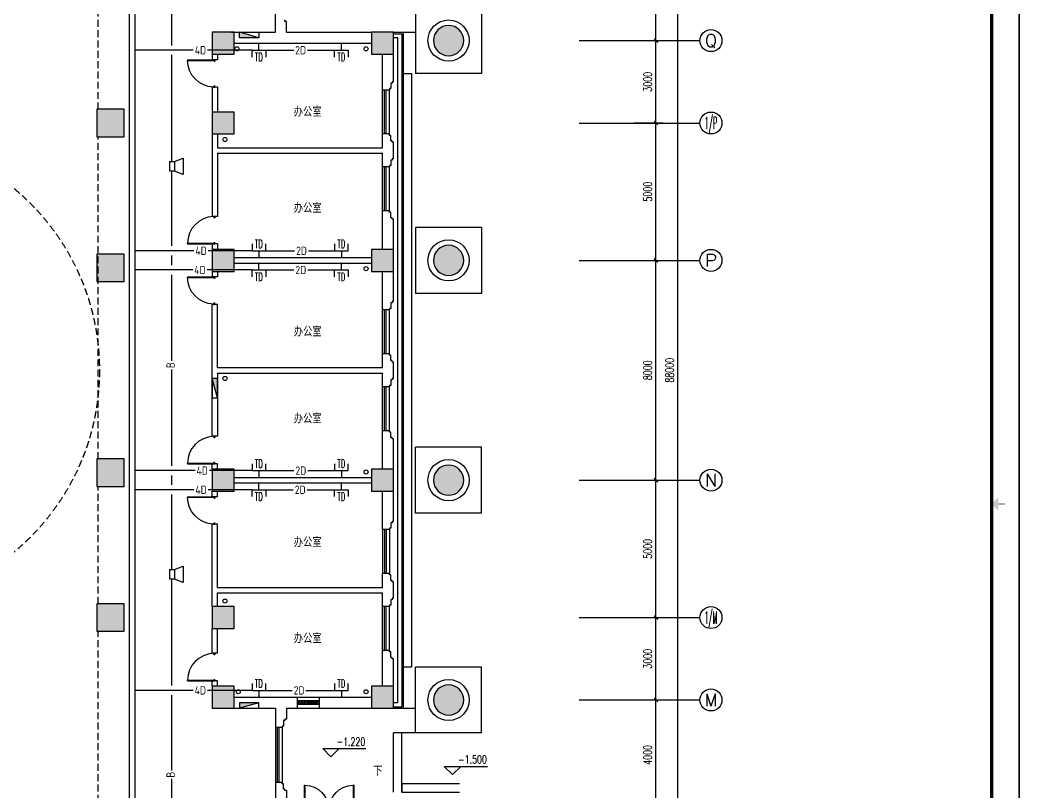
# Model space of a CAD drawing. Extents: x 190999 to 834799, y -200814 to 215286.
# Drawn here: x 714359 to 750699, y 85954 to 114054 of the extents above; entities that cross this region are included whole.
import ezdxf
from ezdxf.enums import TextEntityAlignment as Align

# ---------------------------------------------------------------- set-up
doc = ezdxf.new("R2010")
doc.units = 0
doc.header["$LTSCALE"] = 1000
doc.header["$MEASUREMENT"] = 0
doc.linetypes.add('HIDDEN', pattern=[0.375, 0.25, -0.125])
for name, color, linetype in [('00-EQUIP', 3, 'Continuous'), ('00-SIG_TEXT', 7, 'Continuous'), ('00-WIRE-4', 6, 'Continuous'), ('A-卫生间', 250, 'Continuous'), ('A-墙线', 2, 'Continuous'), ('A-外包装修', 250, 'Continuous'), ('A-外窗', 145, 'Continuous'), ('A-门', 167, 'Continuous'), ('AXIS', 3, 'Continuous'), ('AXIS_TEXT', 7, 'Continuous'), ('COLUMN', 2, 'Continuous'), ('DIM_ELEV', 3, 'Continuous'), ('DIM_SYMB', 3, 'Continuous'), ('EQUIP_消火栓', 6, 'Continuous'), ('PUB_HATCH', 250, 'Continuous'), ('PUB_TEXT', 7, 'Continuous'), ('STAIR', 5, 'Continuous'), ('WALL', 4, 'Continuous'), ('WINDOW', 7, 'Continuous'), ('图框', 189, 'Continuous'), ('屋面排水', 7, 'Continuous'), ('房间名称', 7, 'Continuous'), ('桥架', 1, 'Continuous'), ('雨水管', 3, 'Continuous')]:
    doc.layers.add(name, color=color, linetype=linetype)
doc.styles.add('-GBCBIGGBENOR', font='GBENOR.shx', dxfattribs={"bigfont": 'GBCBIG.shx'})
doc.styles.add('_COMPLEX', font='COMPLEX.shx', dxfattribs={"width": 0.5})
doc.styles.add('_TCH_AXIS', font='COMPLEX', dxfattribs={"bigfont": 'GBCBIG'})
doc.styles.add('_TCH_DIM', font='SIMPLEX', dxfattribs={"bigfont": 'GBCBIG'})
doc.styles.add('COMPLEX', font='COMPLEX')
doc.styles.add('DIM_FONT', font='SIMPLEX', dxfattribs={"width": 0.7, "bigfont": 'GBCBIG'})
doc.styles.get("Standard").update_dxf_attribs({"font": 'simhei.ttf'})
doc.dimstyles.new('DIMN', dxfattribs={"dimtxt": 300, "dimasz": 100, "dimexe": 250, "dimexo": 300, "dimgap": 150, "dimtad": 1, "dimdec": 0, "dimzin": 0, "dimdsep": 46, "dimtxsty": 'DIM_FONT', "dimblk": 'ARCHTICK', "dimcen": 0.09, "dimclrt": 7, "dimazin": 2, "dimtfac": 1, "dimtdec": 0, "dimtix": 1, "dimtmove": 2, "dimatfit": 3, "dimfxl": 0, "dimtolj": 1, "dimtzin": 0, "dimarcsym": 0})

# ---------------------------------------------------------------- blocks, each defined once
blk = doc.blocks.new('TJAD_TK_A0')
at = {"layer": '图框'}
for p, q in [((2162, 399.3), (973, 399.3)), ((973, -441.7), (2162, -441.7))]:
    blk.add_line(p, q, dxfattribs=at)
at = {"layer": '图框', "const_width": 0.3}
blk.add_lwpolyline([(1567.5, 391.74), (1567.5, 394.24)], dxfattribs=at)
at = {"layer": '图框', "const_width": 1.2}
blk.add_lwpolyline([(2152, -431.7), (2152, 389.3), (998, 389.3), (998, -431.7)], close=True, dxfattribs=at)
at = {"layer": '图框'}
blk.add_solid([(1565, 391.74), (1570, 391.74), (1567.5, 389.24)], dxfattribs=at)
blk = doc.blocks.new('m1000')
at = {"layer": 'A-墙线'}
for p, q in [((0, 0), (0, 200)), ((1000, 0), (1000, 200))]:
    blk.add_line(p, q, dxfattribs=at)
at = {"layer": 'A-门'}
for p, q in [((0, 1100), (0, 100)), ((0, 1100), (20, 1100)), ((20, 1100), (20, 150)), ((0, 150), (30, 150)), ((0, 100), (50, 100)), ((30, 150), (30, 130)), ((30, 130), (50, 130)), ((50, 130), (50, 100)), ((950, 130), (950, 100)), ((970, 130), (950, 130)), ((1000, 100), (950, 100)), ((970, 150), (970, 130)), ((1000, 150), (970, 150)), ((1000, 150), (1000, 100))]:
    blk.add_line(p, q, dxfattribs=at)
blk.add_arc((0, 100), 1000, 2.866, 88.854, dxfattribs=at)
blk = doc.blocks.new('m1800')
at = {"layer": 'A-墙线'}
for p, q in [((-900, -100), (-900, 100)), ((900, -100), (900, 100))]:
    blk.add_line(p, q, dxfattribs=at)
at = {"layer": 'A-门'}
for p, q in [((-900, 900), (-900, 0)), ((-900, 900), (-880, 900)), ((-880, 900), (-880, 50)), ((880, 900), (880, 50)), ((900, 900), (880, 900)), ((900, 900), (900, 0)), ((-900, 50), (-870, 50)), ((-900, 0), (-850, 0)), ((-870, 50), (-870, 30)), ((-870, 30), (-850, 30)), ((-850, 30), (-850, 0)), ((850, 30), (850, 0)), ((870, 30), (850, 30)), ((900, 0), (850, 0)), ((870, 50), (870, 30)), ((900, 50), (870, 50))]:
    blk.add_line(p, q, dxfattribs=at)
for centre, start, end in [((-900, 0), 0, 88.7267), ((900, 0), 91.2733, 180)]:
    blk.add_arc(centre, 900, start, end, dxfattribs=at)
blk = doc.blocks.new('$TwtSys$00000434')
for p, q in [((-0.5, 0.5), (-0.5, -0.5)), ((-0.5, -0.5), (0.5, 0.5)), ((0.5, 0.5), (-0.5, 0.5)), ((0.5, -0.5), (0.5, 0.5)), ((-0.5, -0.5), (0.5, -0.5))]:
    blk.add_line(p, q)
blk.add_solid([(0.5, -0.5), (0.5, 0.5), (-0.5, -0.5)])
blk = doc.blocks.new('$WINLIB2D$00000039')
at = {"color": 0}
for p, q in [((0.5, 0.5), (-0.5, 0.5)), ((-0.5, 0.167), (0.5, 0.167)), ((-0.452, -0.167), (-0.5, 0.084)), ((-0.384, -0.167), (-0.448, 0.167)), ((-0.316, -0.167), (-0.38, 0.167)), ((-0.248, -0.167), (-0.312, 0.167)), ((-0.18, -0.167), (-0.244, 0.167)), ((-0.112, -0.167), (-0.176, 0.167)), ((-0.044, -0.167), (-0.108, 0.167)), ((0.024, -0.167), (-0.04, 0.167)), ((0.092, -0.167), (0.028, 0.167)), ((0.16, -0.167), (0.096, 0.167)), ((0.228, -0.167), (0.164, 0.167)), ((0.296, -0.167), (0.232, 0.167)), ((0.364, -0.167), (0.3, 0.167)), ((0.432, -0.167), (0.368, 0.167)), ((0.5, -0.167), (0.436, 0.167)), ((-0.5, -0.167), (0.5, -0.167)), ((0.5, -0.5), (-0.5, -0.5))]:
    blk.add_line(p, q, dxfattribs=at)
blk = doc.blocks.new('_ArchTick')
at = {"const_width": 0.5}
blk.add_lwpolyline([(-0.7, -0.7), (0.7, 0.7)], dxfattribs=at)
blk = doc.blocks.new('*D360')
at = {"layer": 'AXIS', "color": 0, "lineweight": -2}
for p, q in [((736699, 89304), (737743, 89304)), ((737493, 85304), (737493, 89304)), ((736699, 85304), (737743, 85304))]:
    blk.add_line(p, q, dxfattribs=at)
at = {"layer": 'Defpoints', "color": 0}
for p in [(736399, 89304), (737493, 89304), (736399, 85304)]:
    blk.add_point(p, dxfattribs=at)
at = {"layer": 'AXIS', "color": 0, "lineweight": -2, "xscale": 100, "yscale": 100, "zscale": 100}
for p, rotation in [((737493, 89304), 90), ((737493, 85304), 270)]:
    blk.add_blockref('_ArchTick', p, dxfattribs=dict(at, rotation=rotation))
at = {"layer": 'AXIS', "color": 7, "insert": (737193, 87304), "char_height": 300, "attachment_point": 5, "rotation": 90, "style": 'DIM_FONT'}
blk.add_mtext('\\A1;4000', dxfattribs=at)
blk = doc.blocks.new('*D361')
at = {"layer": 'AXIS', "color": 0, "lineweight": -2}
for p, q in [((736699, 92304), (737743, 92304)), ((737493, 89304), (737493, 92304)), ((736699, 89304), (737743, 89304))]:
    blk.add_line(p, q, dxfattribs=at)
at = {"layer": 'Defpoints', "color": 0}
for p in [(736399, 92304), (737493, 92304), (736399, 89304)]:
    blk.add_point(p, dxfattribs=at)
at = {"layer": 'AXIS', "color": 0, "lineweight": -2, "xscale": 100, "yscale": 100, "zscale": 100}
for p, rotation in [((737493, 92304), 90), ((737493, 89304), 270)]:
    blk.add_blockref('_ArchTick', p, dxfattribs=dict(at, rotation=rotation))
at = {"layer": 'AXIS', "color": 7, "insert": (737193, 90804), "char_height": 300, "attachment_point": 5, "rotation": 90, "style": 'DIM_FONT'}
blk.add_mtext('\\A1;3000', dxfattribs=at)
blk = doc.blocks.new('*D362')
at = {"layer": 'AXIS', "color": 0, "lineweight": -2}
for p, q in [((736699, 97304), (737743, 97304)), ((737493, 92304), (737493, 97304)), ((736699, 92304), (737743, 92304))]:
    blk.add_line(p, q, dxfattribs=at)
at = {"layer": 'Defpoints', "color": 0}
for p in [(736399, 97304), (737493, 97304), (736399, 92304)]:
    blk.add_point(p, dxfattribs=at)
at = {"layer": 'AXIS', "color": 0, "lineweight": -2, "xscale": 100, "yscale": 100, "zscale": 100}
for p, rotation in [((737493, 97304), 90), ((737493, 92304), 270)]:
    blk.add_blockref('_ArchTick', p, dxfattribs=dict(at, rotation=rotation))
at = {"layer": 'AXIS', "color": 7, "insert": (737193, 94804), "char_height": 300, "attachment_point": 5, "rotation": 90, "style": 'DIM_FONT'}
blk.add_mtext('\\A1;5000', dxfattribs=at)
blk = doc.blocks.new('*D363')
at = {"layer": 'AXIS', "color": 0, "lineweight": -2}
for p, q in [((736699, 105304), (737743, 105304)), ((737493, 97304), (737493, 105304)), ((736699, 97304), (737743, 97304))]:
    blk.add_line(p, q, dxfattribs=at)
at = {"layer": 'Defpoints', "color": 0}
for p in [(736399, 105304), (737493, 105304), (736399, 97304)]:
    blk.add_point(p, dxfattribs=at)
at = {"layer": 'AXIS', "color": 0, "lineweight": -2, "xscale": 100, "yscale": 100, "zscale": 100}
for p, rotation in [((737493, 105304), 90), ((737493, 97304), 270)]:
    blk.add_blockref('_ArchTick', p, dxfattribs=dict(at, rotation=rotation))
at = {"layer": 'AXIS', "color": 7, "insert": (737193, 101304), "char_height": 300, "attachment_point": 5, "rotation": 90, "style": 'DIM_FONT'}
blk.add_mtext('\\A1;8000', dxfattribs=at)
blk = doc.blocks.new('*D364')
at = {"layer": 'AXIS', "color": 0, "lineweight": -2}
for p, q in [((736699, 110304), (737743, 110304)), ((737493, 105304), (737493, 110304)), ((736699, 105304), (737743, 105304))]:
    blk.add_line(p, q, dxfattribs=at)
at = {"layer": 'Defpoints', "color": 0}
for p in [(736399, 110304), (737493, 110304), (736399, 105304)]:
    blk.add_point(p, dxfattribs=at)
at = {"layer": 'AXIS', "color": 0, "lineweight": -2, "xscale": 100, "yscale": 100, "zscale": 100}
for p, rotation in [((737493, 110304), 90), ((737493, 105304), 270)]:
    blk.add_blockref('_ArchTick', p, dxfattribs=dict(at, rotation=rotation))
at = {"layer": 'AXIS', "color": 7, "insert": (737193, 107804), "char_height": 300, "attachment_point": 5, "rotation": 90, "style": 'DIM_FONT'}
blk.add_mtext('\\A1;5000', dxfattribs=at)
blk = doc.blocks.new('*D365')
at = {"layer": 'AXIS', "color": 0, "lineweight": -2}
for p, q in [((736699, 113304), (737743, 113304)), ((737493, 110304), (737493, 113304)), ((736699, 110304), (737743, 110304))]:
    blk.add_line(p, q, dxfattribs=at)
at = {"layer": 'Defpoints', "color": 0}
for p in [(736399, 113304), (737493, 113304), (736399, 110304)]:
    blk.add_point(p, dxfattribs=at)
at = {"layer": 'AXIS', "color": 0, "lineweight": -2, "xscale": 100, "yscale": 100, "zscale": 100}
for p, rotation in [((737493, 113304), 90), ((737493, 110304), 270)]:
    blk.add_blockref('_ArchTick', p, dxfattribs=dict(at, rotation=rotation))
at = {"layer": 'AXIS', "color": 7, "insert": (737193, 111804), "char_height": 300, "attachment_point": 5, "rotation": 90, "style": 'DIM_FONT'}
blk.add_mtext('\\A1;3000', dxfattribs=at)
blk = doc.blocks.new('*D366')
at = {"layer": 'AXIS', "color": 0, "lineweight": -2}
for p, q in [((736699, 117304), (737743, 117304)), ((737493, 113304), (737493, 117304)), ((736699, 113304), (737743, 113304))]:
    blk.add_line(p, q, dxfattribs=at)
at = {"layer": 'Defpoints', "color": 0}
for p in [(736399, 117304), (737493, 117304), (736399, 113304)]:
    blk.add_point(p, dxfattribs=at)
at = {"layer": 'AXIS', "color": 0, "lineweight": -2, "xscale": 100, "yscale": 100, "zscale": 100}
for p, rotation in [((737493, 117304), 90), ((737493, 113304), 270)]:
    blk.add_blockref('_ArchTick', p, dxfattribs=dict(at, rotation=rotation))
at = {"layer": 'AXIS', "color": 7, "insert": (737193, 115304), "char_height": 300, "attachment_point": 5, "rotation": 90, "style": 'DIM_FONT'}
blk.add_mtext('\\A1;4000', dxfattribs=at)
blk = doc.blocks.new('*D377')
at = {"layer": 'AXIS', "color": 0, "lineweight": -2}
for p, q in [((736699, 145304), (738543, 145304)), ((738293, 57304), (738293, 145304)), ((736699, 57304), (738543, 57304))]:
    blk.add_line(p, q, dxfattribs=at)
at = {"layer": 'Defpoints', "color": 0}
for p in [(736399, 145304), (738293, 145304), (736399, 57304)]:
    blk.add_point(p, dxfattribs=at)
at = {"layer": 'AXIS', "color": 0, "lineweight": -2, "xscale": 100, "yscale": 100, "zscale": 100}
for p, rotation in [((738293, 145304), 90), ((738293, 57304), 270)]:
    blk.add_blockref('_ArchTick', p, dxfattribs=dict(at, rotation=rotation))
at = {"layer": 'AXIS', "color": 7, "insert": (737993, 101304), "char_height": 300, "attachment_point": 5, "rotation": 90, "style": 'DIM_FONT'}
blk.add_mtext('\\A1;88000', dxfattribs=at)
blk = doc.blocks.new('_AXISO')
blk.add_circle((0, 0), 0.5)
at = {"layer": 'AXIS_TEXT', "style": 'COMPLEX', "width": 1.041667}
blk.add_attdef('A', text='', height=0.56, dxfattribs=at).set_placement((-0.25, -0.28), (0.25, -0.28), align=Align.FIT)
blk = doc.blocks.new('_FZH')
blk.add_lwpolyline([(-0.5, -0.5), (0.5, -0.5), (0.5, 0.5), (-0.5, 0.5)], close=True)
at = {"layer": 'PUB_HATCH'}
blk.add_solid([(-0.5, -0.5), (0.5, -0.5), (-0.5, 0.5), (0.5, 0.5)], dxfattribs=at)
blk = doc.blocks.new('_LINKPT1')
at = {"color": 0}
blk.add_line((0, 0), (0, 0), dxfattribs=at)
blk = doc.blocks.new('IO37IMB6')
for p, q in [((-0.5, 0.499), (-0.5, 0.999)), ((0.5, 0.999), (0.5, 0.499)), ((0.5, 0.499), (-0.5, 0.499)), ((0, 0.5), (0, 0))]:
    blk.add_line(p, q)
at = {"xscale": 0.002, "yscale": 0.002, "zscale": 0.002}
for p in [(0, 1.384), (-0.5, 0.499), (0, 0), (0.5, 0.499)]:
    blk.add_blockref('_LINKPT1', p, dxfattribs=at)
at = {"style": '_COMPLEX', "width": 0.6, "flags": 8}
blk.add_attdef('$TEXT$', text='', height=0.6, dxfattribs=at).set_placement((0, 1), align=Align.MIDDLE_CENTER)
at = {"flags": 9}
blk.add_attdef('A', (0, 0), '', height=0.00002, dxfattribs=at)
blk = doc.blocks.new('OS28WV87')
for p, q in [((0, 0.35), (0, -0.35)), ((0, 0.35), (0.35, 0.35)), ((0.35, 0.35), (1, 0.6)), ((0.35, 0.35), (0.35, -0.35)), ((1, 0.6), (1, -0.6)), ((0.35, -0.35), (0, -0.35)), ((1, -0.6), (0.35, -0.35))]:
    blk.add_line(p, q)
at = {"xscale": 0.002, "yscale": 0.002, "zscale": 0.002}
for p in [(0, 0), (0.175, 0.35), (1, 0), (0.175, -0.35)]:
    blk.add_blockref('_LINKPT1', p, dxfattribs=at)
at = {"flags": 9}
blk.add_attdef('A', (0, 0), '', height=0.00002, dxfattribs=at)

msp = doc.modelspace()

# ---------------------------------------------------------------- hatches: boundary and pattern name
at = {"layer": 'PUB_HATCH'}
for points in [[(730498.5, 113303.7, 1), (729398.5, 113303.7, 1)], [(721348.5, 112803.7), (722148.5, 112803.7), (722148.5, 113603.7), (721348.5, 113603.7)], [(727148.5, 112803.7), (727948.5, 112803.7), (727948.5, 113603.7), (727148.5, 113603.7)], [(721348.5, 109903.7), (722148.5, 109903.7), (722148.5, 110703.7), (721348.5, 110703.7)], [(730498.5, 105303.7, 1), (729398.5, 105303.7, 1)], [(721348.5, 104903.7), (722148.5, 104903.7), (722148.5, 105703.7), (721348.5, 105703.7)], [(727148.5, 104903.7), (727948.5, 104903.7), (727948.5, 105703.7), (727148.5, 105703.7)], [(730498.5, 97303.7, 1), (729398.5, 97303.7, 1)], [(721348.5, 97703.7), (721348.5, 96903.7), (722148.5, 96903.7), (722148.5, 97703.7)], [(727148.5, 97703.7), (727148.5, 96903.7), (727948.5, 96903.7), (727948.5, 97703.7)], [(721348.5, 91903.7), (722148.5, 91903.7), (722148.5, 92703.7), (721348.5, 92703.7)], [(721348.5, 89803.7), (721348.5, 89003.7), (722148.5, 89003.7), (722148.5, 89803.7)], [(727148.5, 89803.7), (727148.5, 89003.7), (727948.5, 89003.7), (727948.5, 89803.7)], [(730498.5, 89303.7, 1), (729398.5, 89303.7, 1)]]:
    msp.add_hatch(color=256, dxfattribs=at).paths.add_polyline_path(points)

# ---------------------------------------------------------------- linework, layer by layer
at = {"layer": '00-WIRE-4'}
for p, q in [((719886, 113129.2), (719886, 116397.3)), ((720662.6, 112954.2), (718548.5, 112954.2)), ((719886, 108903.7), (719886, 112779.2)), ((722798.5, 112954.2), (721181.9, 112954.2)), ((723298.5, 112954.2), (724316, 112954.2)), ((724816.6, 112954.2), (725798.5, 112954.2)), ((719886, 105828.2), (719886, 108553.7)), ((720686, 105653.2), (718548.5, 105653.2)), ((719886, 105129.2), (719886, 105478.2)), ((722798.5, 105653.2), (721205.2, 105653.2)), ((723298.5, 105653.2), (724349.3, 105653.2)), ((724849.9, 105653.2), (725798.5, 105653.2)), ((720644.1, 104954.2), (718548.5, 104954.2)), ((719886, 101642.5), (719886, 104779.2)), ((722798.5, 104954.2), (721163.3, 104954.2)), ((723298.5, 104954.2), (724325.4, 104954.2)), ((724826, 104954.2), (725798.5, 104954.2)), ((719886, 97828.2), (719886, 101337.5)), ((720727.9, 97653.2), (718548.5, 97653.2)), ((719886, 97129.2), (719886, 97478.2)), ((722798.5, 97653.2), (721247.2, 97653.2)), ((723298.5, 97653.2), (724325.6, 97653.2)), ((724826.2, 97653.2), (725798.5, 97653.2)), ((720686, 96954.2), (718548.5, 96954.2)), ((719886, 94053.7), (719886, 96779.2)), ((722798.5, 96954.2), (721205.2, 96954.2)), ((723298.5, 96954.2), (724301.7, 96954.2)), ((724802.3, 96954.2), (725798.5, 96954.2)), ((719886, 89828.2), (719886, 93703.7)), ((720658.7, 89653.2), (718548.5, 89653.2)), ((719886, 86738.8), (719886, 89478.2)), ((722798.5, 89653.2), (721177.9, 89653.2)), ((723298.5, 89653.2), (724259.3, 89653.2)), ((724759.9, 89653.2), (725798.5, 89653.2)), ((719886, 79203.7), (719886, 86433.8))]:
    msp.add_line(p, q, dxfattribs=at)
at = {"layer": 'A-卫生间', "linetype": 'HIDDEN'}
for p, q in [((717198.5, 110803.7), (717198.5, 117003.7)), ((717198.5, 98075.8), (717198.5, 109803.7)), ((717198.5, 92803.7), (717198.5, 97075.8)), ((717198.5, 85603.7), (717198.5, 91803.7))]:
    msp.add_line(p, q, dxfattribs=at)
msp.add_circle((708648.5, 101303.7), 8600, dxfattribs=at)
at = {"layer": 'A-墙线'}
for p, q in [((723648.5, 113603.7), (723648.5, 114303.7)), ((723998.5, 114003.7), (723998.5, 114053.7)), ((724048.5, 114003.7), (723998.5, 114003.7)), ((724048.5, 113603.7), (724048.5, 114003.7)), ((722048.5, 113603.7), (723648.5, 113603.7)), ((724048.5, 113603.7), (727148.5, 113603.7)), ((722148.5, 113203.7), (727148.5, 113203.7)), ((721348.5, 112803.7), (721348.5, 112603.7)), ((721548.5, 112803.7), (721548.5, 112603.7)), ((727548.5, 111503.7), (727548.5, 112803.7)), ((727948.5, 111803.7), (727948.5, 112903.7)), ((721348.5, 111603.7), (721348.5, 110703.7)), ((721548.5, 111603.7), (721548.5, 110703.7)), ((727898.5, 111753.7), (727848.5, 111753.7)), ((727848.5, 111753.7), (727848.5, 111553.7)), ((727948.5, 111803.7), (727898.5, 111803.7)), ((727898.5, 111803.7), (727898.5, 111753.7)), ((727798.5, 111503.7), (727548.5, 111503.7)), ((727798.5, 111553.7), (727798.5, 111503.7)), ((727848.5, 111553.7), (727798.5, 111553.7)), ((721348.5, 109903.7), (721348.5, 106903.7)), ((721548.5, 109903.7), (721548.5, 109403.7)), ((727548.5, 109403.7), (727548.5, 109903.7)), ((727798.5, 109903.7), (727548.5, 109903.7)), ((727798.5, 109853.7), (727798.5, 109903.7)), ((727848.5, 109853.7), (727798.5, 109853.7)), ((727848.5, 109653.7), (727848.5, 109853.7)), ((721548.5, 109403.7), (727548.5, 109403.7)), ((727898.5, 109653.7), (727848.5, 109653.7)), ((727898.5, 109603.7), (727898.5, 109653.7)), ((727948.5, 109603.7), (727898.5, 109603.7)), ((727948.5, 109003.7), (727948.5, 109603.7)), ((721548.5, 109203.7), (727548.5, 109203.7)), ((721548.5, 109203.7), (721548.5, 106903.7)), ((727548.5, 108703.7), (727548.5, 109203.7)), ((727798.5, 108703.7), (727548.5, 108703.7)), ((727798.5, 108753.7), (727798.5, 108703.7)), ((727848.5, 108753.7), (727798.5, 108753.7)), ((727898.5, 108953.7), (727848.5, 108953.7)), ((727848.5, 108953.7), (727848.5, 108753.7)), ((727948.5, 109003.7), (727898.5, 109003.7)), ((727898.5, 109003.7), (727898.5, 108953.7)), ((727548.5, 105703.7), (727548.5, 107103.7)), ((727798.5, 107103.7), (727548.5, 107103.7)), ((727798.5, 107053.7), (727798.5, 107103.7)), ((727848.5, 107053.7), (727798.5, 107053.7)), ((727848.5, 106853.7), (727848.5, 107053.7)), ((727898.5, 106853.7), (727848.5, 106853.7)), ((727898.5, 106803.7), (727898.5, 106853.7)), ((727948.5, 106803.7), (727898.5, 106803.7)), ((727948.5, 105653.7), (727948.5, 106803.7)), ((721348.5, 105903.7), (721348.5, 105703.7)), ((721548.5, 105903.7), (721548.5, 105703.7)), ((722148.5, 105403.7), (727148.5, 105403.7)), ((722148.5, 105203.7), (727148.5, 105203.7)), ((721348.5, 104903.7), (721348.5, 104703.7)), ((721548.5, 104903.7), (721548.5, 104703.7)), ((727548.5, 103503.7), (727548.5, 104903.7)), ((727948.5, 103803.7), (727948.5, 104953.7)), ((721348.5, 98903.7), (721348.5, 103703.7)), ((721548.5, 101403.7), (721548.5, 103703.7)), ((727898.5, 103753.7), (727848.5, 103753.7)), ((727848.5, 103753.7), (727848.5, 103553.7)), ((727948.5, 103803.7), (727898.5, 103803.7)), ((727898.5, 103803.7), (727898.5, 103753.7)), ((727798.5, 103503.7), (727548.5, 103503.7)), ((727798.5, 103553.7), (727798.5, 103503.7)), ((727848.5, 103553.7), (727798.5, 103553.7)), ((727548.5, 101403.7), (727548.5, 101903.7)), ((727798.5, 101903.7), (727548.5, 101903.7)), ((727798.5, 101853.7), (727798.5, 101903.7)), ((727848.5, 101853.7), (727798.5, 101853.7)), ((727848.5, 101653.7), (727848.5, 101853.7)), ((721548.5, 101403.7), (727548.5, 101403.7)), ((727898.5, 101653.7), (727848.5, 101653.7)), ((727898.5, 101603.7), (727898.5, 101653.7)), ((727948.5, 101603.7), (727898.5, 101603.7)), ((727948.5, 101003.7), (727948.5, 101603.7)), ((721548.5, 101203.7), (727548.5, 101203.7)), ((721548.5, 101203.7), (721548.5, 98903.7)), ((727548.5, 100703.7), (727548.5, 101203.7)), ((727798.5, 100703.7), (727548.5, 100703.7)), ((727798.5, 100753.7), (727798.5, 100703.7)), ((727848.5, 100753.7), (727798.5, 100753.7)), ((727898.5, 100953.7), (727848.5, 100953.7)), ((727848.5, 100953.7), (727848.5, 100753.7)), ((727948.5, 101003.7), (727898.5, 101003.7)), ((727898.5, 101003.7), (727898.5, 100953.7)), ((727548.5, 97703.7), (727548.5, 99103.7)), ((727798.5, 99103.7), (727548.5, 99103.7)), ((727798.5, 99053.7), (727798.5, 99103.7)), ((727848.5, 99053.7), (727798.5, 99053.7)), ((727848.5, 98853.7), (727848.5, 99053.7)), ((727898.5, 98853.7), (727848.5, 98853.7)), ((727898.5, 98803.7), (727898.5, 98853.7)), ((727948.5, 98803.7), (727898.5, 98803.7)), ((727948.5, 97653.7), (727948.5, 98803.7)), ((721348.5, 97703.7), (721348.5, 97903.7)), ((721548.5, 97703.7), (721548.5, 97903.7)), ((722148.5, 97403.7), (727148.5, 97403.7)), ((722148.5, 97203.7), (727148.5, 97203.7)), ((721348.5, 96703.7), (721348.5, 96903.7)), ((721548.5, 96703.7), (721548.5, 96903.7)), ((727548.5, 95503.7), (727548.5, 96903.7)), ((727948.5, 95803.7), (727948.5, 96953.7)), ((721348.5, 92703.7), (721348.5, 95703.7)), ((721548.5, 93403.7), (721548.5, 95703.7)), ((727898.5, 95753.7), (727848.5, 95753.7)), ((727848.5, 95753.7), (727848.5, 95553.7)), ((727948.5, 95803.7), (727898.5, 95803.7)), ((727898.5, 95803.7), (727898.5, 95753.7)), ((727798.5, 95503.7), (727548.5, 95503.7)), ((727798.5, 95553.7), (727798.5, 95503.7)), ((727848.5, 95553.7), (727798.5, 95553.7)), ((727548.5, 93403.7), (727548.5, 93903.7)), ((727798.5, 93903.7), (727548.5, 93903.7)), ((727798.5, 93853.7), (727798.5, 93903.7)), ((727848.5, 93853.7), (727798.5, 93853.7)), ((727848.5, 93653.7), (727848.5, 93853.7)), ((721548.5, 93403.7), (727548.5, 93403.7)), ((727898.5, 93653.7), (727848.5, 93653.7)), ((727898.5, 93603.7), (727898.5, 93653.7)), ((727948.5, 93603.7), (727898.5, 93603.7)), ((727948.5, 93003.7), (727948.5, 93603.7)), ((721548.5, 93203.7), (727548.5, 93203.7)), ((721548.5, 92703.7), (721548.5, 93203.7)), ((727548.5, 92703.7), (727548.5, 93203.7)), ((727798.5, 92703.7), (727548.5, 92703.7)), ((727798.5, 92753.7), (727798.5, 92703.7)), ((727848.5, 92753.7), (727798.5, 92753.7)), ((727898.5, 92953.7), (727848.5, 92953.7)), ((727848.5, 92953.7), (727848.5, 92753.7)), ((727948.5, 93003.7), (727898.5, 93003.7)), ((727898.5, 93003.7), (727898.5, 92953.7)), ((721348.5, 91003.7), (721348.5, 91903.7)), ((721548.5, 91003.7), (721548.5, 91903.7)), ((727548.5, 89803.7), (727548.5, 91103.7)), ((727798.5, 91103.7), (727548.5, 91103.7)), ((727798.5, 91053.7), (727798.5, 91103.7)), ((727848.5, 91053.7), (727798.5, 91053.7)), ((727848.5, 90853.7), (727848.5, 91053.7)), ((727898.5, 90853.7), (727848.5, 90853.7)), ((727898.5, 90803.7), (727898.5, 90853.7)), ((727948.5, 90803.7), (727898.5, 90803.7)), ((727948.5, 89703.7), (727948.5, 90803.7)), ((721348.5, 89803.7), (721348.5, 90003.7)), ((721548.5, 89803.7), (721548.5, 90003.7)), ((722148.5, 89403.7), (724448.5, 89403.7)), ((725248.5, 89403.7), (727148.5, 89403.7)), ((722148.5, 89003.7), (723648.5, 89003.7)), ((723648.5, 89003.7), (723648.5, 88303.7)), ((724048.5, 89003.7), (724048.5, 88603.7)), ((724048.5, 89003.7), (724448.5, 89003.7)), ((725248.5, 89003.7), (727148.5, 89003.7)), ((723898.5, 88353.7), (723898.5, 88303.7)), ((723948.5, 88353.7), (723898.5, 88353.7)), ((723998.5, 88553.7), (723948.5, 88553.7)), ((723948.5, 88553.7), (723948.5, 88353.7)), ((724048.5, 88603.7), (723998.5, 88603.7)), ((723998.5, 88603.7), (723998.5, 88553.7)), ((723898.5, 88303.7), (723648.5, 88303.7)), ((723648.5, 86303.7), (723648.5, 85603.7)), ((723898.5, 86303.7), (723648.5, 86303.7)), ((723898.5, 86253.7), (723898.5, 86303.7)), ((723948.5, 86253.7), (723898.5, 86253.7)), ((723948.5, 86053.7), (723948.5, 86253.7)), ((723998.5, 86053.7), (723948.5, 86053.7)), ((723998.5, 86003.7), (723998.5, 86053.7)), ((724048.5, 86003.7), (723998.5, 86003.7)), ((724048.5, 86003.7), (724048.5, 85603.7))]:
    msp.add_line(p, q, dxfattribs=at)
at = {"layer": 'A-外包装修'}
for p, q in [((728748.5, 114503.7), (728748.5, 112103.7)), ((731148.5, 114503.7), (731148.5, 112103.7)), ((727948.5, 113603.7), (728298.5, 113603.7)), ((727948.5, 113553.7), (728248.5, 113553.7)), ((728098.5, 113403.7), (727948.5, 113403.7)), ((728098.5, 89203.7), (728098.5, 113403.7)), ((728248.5, 113553.7), (728248.5, 89053.7)), ((728298.5, 113603.7), (728298.5, 89003.7)), ((731148.5, 112103.7), (728748.5, 112103.7)), ((728748.5, 106503.7), (728748.5, 104103.7)), ((731148.5, 106503.7), (728748.5, 106503.7)), ((731148.5, 106503.7), (731148.5, 104103.7)), ((731148.5, 104103.7), (728748.5, 104103.7)), ((728748.5, 96103.7), (728748.5, 98503.7)), ((731148.5, 98503.7), (728748.5, 98503.7)), ((731148.5, 96103.7), (731148.5, 98503.7)), ((731148.5, 96103.7), (728748.5, 96103.7)), ((728748.5, 88103.7), (728748.5, 90503.7)), ((731148.5, 90503.7), (728748.5, 90503.7)), ((731148.5, 88103.7), (731148.5, 90503.7)), ((728098.5, 89203.7), (727948.5, 89203.7)), ((727948.5, 89053.7), (728248.5, 89053.7)), ((727948.5, 89003.7), (728298.5, 89003.7)), ((731148.5, 88103.7), (728748.5, 88103.7))]:
    msp.add_line(p, q, dxfattribs=at)
for centre in [(729948.5, 113303.7), (729948.5, 105303.7), (729948.5, 97303.7), (729948.5, 89303.7)]:
    msp.add_circle(centre, 750, dxfattribs=at)
at = {"layer": 'A-外窗'}
for p, q in [((727548.5, 109903.7), (727548.5, 111503.7)), ((727618.5, 109903.7), (727618.5, 111503.7)), ((727678.5, 109903.7), (727678.5, 111503.7)), ((727798.5, 109903.7), (727798.5, 111503.7)), ((727548.5, 107103.7), (727548.5, 108703.7)), ((727618.5, 107103.7), (727618.5, 108703.7)), ((727678.5, 107103.7), (727678.5, 108703.7)), ((727798.5, 107103.7), (727798.5, 108703.7)), ((727548.5, 101903.7), (727548.5, 103503.7)), ((727618.5, 101903.7), (727618.5, 103503.7)), ((727678.5, 101903.7), (727678.5, 103503.7)), ((727798.5, 101903.7), (727798.5, 103503.7)), ((727548.5, 99103.7), (727548.5, 100703.7)), ((727618.5, 99103.7), (727618.5, 100703.7)), ((727678.5, 99103.7), (727678.5, 100703.7)), ((727798.5, 99103.7), (727798.5, 100703.7)), ((727548.5, 95503.7), (727548.5, 93903.7)), ((727618.5, 95503.7), (727618.5, 93903.7)), ((727678.5, 95503.7), (727678.5, 93903.7)), ((727798.5, 95503.7), (727798.5, 93903.7)), ((727548.5, 91103.7), (727548.5, 92703.7)), ((727618.5, 91103.7), (727618.5, 92703.7)), ((727678.5, 91103.7), (727678.5, 92703.7)), ((727798.5, 91103.7), (727798.5, 92703.7)), ((723648.5, 88303.7), (723648.5, 86303.7)), ((723718.5, 88303.7), (723718.5, 86303.7)), ((723778.5, 88303.7), (723778.5, 86303.7)), ((723898.5, 88303.7), (723898.5, 86303.7))]:
    msp.add_line(p, q, dxfattribs=at)
at = {"layer": 'AXIS'}
for p, q in [((734698.5, 113303.7), (739093, 113303.7)), ((734698.5, 110303.7), (739093, 110303.7)), ((734698.5, 105303.7), (739093, 105303.7)), ((734698.5, 97303.7), (739093, 97303.7)), ((734698.5, 92303.7), (739093, 92303.7)), ((734698.5, 89303.7), (739093, 89303.7))]:
    msp.add_line(p, q, dxfattribs=at)
at = {"layer": 'COLUMN'}
for p, q in [((722148.5, 113603.7), (721348.5, 113603.7)), ((721348.5, 113603.7), (721348.5, 112803.7)), ((722148.5, 112803.7), (722148.5, 113603.7)), ((727948.5, 113603.7), (727148.5, 113603.7)), ((727148.5, 113603.7), (727148.5, 112803.7)), ((727948.5, 112803.7), (727948.5, 113603.7)), ((721348.5, 112803.7), (722148.5, 112803.7)), ((727148.5, 112803.7), (727948.5, 112803.7)), ((722148.5, 110703.7), (721348.5, 110703.7)), ((721348.5, 110703.7), (721348.5, 109903.7)), ((722148.5, 109903.7), (722148.5, 110703.7)), ((721348.5, 109903.7), (722148.5, 109903.7)), ((722148.5, 105703.7), (721348.5, 105703.7)), ((721348.5, 105703.7), (721348.5, 104903.7)), ((722148.5, 104903.7), (722148.5, 105703.7)), ((727948.5, 105703.7), (727148.5, 105703.7)), ((727148.5, 105703.7), (727148.5, 104903.7)), ((727948.5, 104903.7), (727948.5, 105703.7)), ((721348.5, 104903.7), (722148.5, 104903.7)), ((727148.5, 104903.7), (727948.5, 104903.7)), ((721348.5, 97703.7), (721348.5, 96903.7)), ((722148.5, 97703.7), (721348.5, 97703.7)), ((722148.5, 96903.7), (722148.5, 97703.7)), ((727148.5, 97703.7), (727148.5, 96903.7)), ((727948.5, 97703.7), (727148.5, 97703.7)), ((727948.5, 96903.7), (727948.5, 97703.7)), ((721348.5, 96903.7), (722148.5, 96903.7)), ((727148.5, 96903.7), (727948.5, 96903.7)), ((722148.5, 92703.7), (721348.5, 92703.7)), ((721348.5, 92703.7), (721348.5, 91903.7)), ((722148.5, 91903.7), (722148.5, 92703.7)), ((721348.5, 91903.7), (722148.5, 91903.7)), ((721348.5, 89803.7), (721348.5, 89003.7)), ((722148.5, 89803.7), (721348.5, 89803.7)), ((722148.5, 89003.7), (722148.5, 89803.7)), ((727148.5, 89803.7), (727148.5, 89003.7)), ((727948.5, 89803.7), (727148.5, 89803.7)), ((727948.5, 89003.7), (727948.5, 89803.7)), ((721348.5, 89003.7), (722148.5, 89003.7)), ((727148.5, 89003.7), (727948.5, 89003.7))]:
    msp.add_line(p, q, dxfattribs=at)
for centre, start, end in [((729948.5, 113303.7), 0, 180), ((729948.5, 113303.7), 180, 0), ((729948.5, 105303.7), 0, 180), ((729948.5, 105303.7), 180, 0), ((729948.5, 97303.7), 0, 180), ((729948.5, 97303.7), 180, 0), ((729948.5, 89303.7), 0, 180), ((729948.5, 89303.7), 180, 0)]:
    msp.add_arc(centre, 550, start, end, dxfattribs=at)
at = {"layer": 'DIM_ELEV'}
for p, q in [((725670.6, 87233.3), (725370.6, 87533.3)), ((725370.6, 87533.3), (726935.6, 87533.3)), ((725670.6, 87233.3), (725970.6, 87533.3)), ((730093.9, 86586.5), (729793.9, 86886.5)), ((729793.9, 86886.5), (731358.9, 86886.5)), ((730093.9, 86586.5), (730393.9, 86886.5))]:
    msp.add_line(p, q, dxfattribs=at)
at = {"layer": 'DIM_SYMB'}
msp.add_lwpolyline([(727648.5, 86928.7, 0, 0, 0), (728248.5, 86928.7, 80, 0, 0), (728548.5, 86928.7, 0, 0, 0)], format="xyseb", dxfattribs=at)
at = {"layer": 'STAIR'}
for p, q in [((728298.5, 113603.7), (728748.5, 113603.7)), ((728298.5, 89003.7), (728748.5, 89003.7)), ((727948.5, 85953.7), (727948.5, 88103.7)), ((728748.5, 88103.7), (727948.5, 88103.7)), ((728248.5, 85953.7), (728248.5, 88103.7))]:
    msp.add_line(p, q, dxfattribs=at)
at = {"layer": 'WALL'}
for p, q in [((724448.5, 89003.7), (724448.5, 89403.7)), ((725248.5, 89003.7), (725248.5, 89403.7))]:
    msp.add_line(p, q, dxfattribs=at)
at = {"layer": '屋面排水'}
for points in [[(728298.5, 101303.7), (728298.5, 112103.7), (728598.5, 112103.7), (728598.5, 90503.7), (728298.5, 90503.7), (728298.5, 101303.7)], [(730348.5, 86253.7), (728248.5, 86253.7), (728248.5, 85953.7), (730348.5, 85953.7)]]:
    msp.add_lwpolyline(points, dxfattribs=at)
at = {"layer": '桥架'}
for p, q in [((718548.5, 72003.7), (718548.5, 123003.7)), ((718348.5, 84603.7), (718348.5, 118003.7))]:
    msp.add_line(p, q, dxfattribs=at)
at = {"layer": '雨水管'}
for centre in [(722249.5, 113003.7), (726948.5, 113003.7), (721812.9, 109703.7), (726948.5, 105003.7), (721812.9, 101006.3), (726948.5, 97603.7), (721812.9, 92903.7), (722298.8, 89603.7), (726948.5, 89603.7)]:
    msp.add_circle(centre, 75, dxfattribs=at)

# ---------------------------------------------------------------- block references
at = {"layer": '00-EQUIP'}
ref = msp.add_blockref('IO37IMB6', (723048.5, 113203.7), dxfattribs=dict(at, xscale=500, yscale=500, zscale=500, rotation=180))
ref.add_attrib('$TEXT$', 'TD', dxfattribs={"layer": '0', "height": 300, "style": '_COMPLEX', "width": 0.6, "flags": 8}).set_placement((723048.5, 112703.7), align=Align.MIDDLE_CENTER)
ref = msp.add_blockref('IO37IMB6', (726048.5, 113203.7), dxfattribs=dict(at, xscale=500, yscale=500, zscale=500, rotation=180))
ref.add_attrib('$TEXT$', 'TD', dxfattribs={"layer": '0', "height": 300, "style": '_COMPLEX', "width": 0.6, "flags": 8}).set_placement((726048.5, 112703.7), align=Align.MIDDLE_CENTER)
at = {"layer": '00-EQUIP', "xscale": 500, "yscale": 500, "zscale": 500}
for p in [(719798.5, 108728.7), (719798.5, 93878.7)]:
    msp.add_blockref('OS28WV87', p, dxfattribs=at)
at = {"layer": '00-EQUIP'}
ref = msp.add_blockref('IO37IMB6', (723048.5, 105403.7), dxfattribs=dict(at, xscale=-500, yscale=500, zscale=500))
ref.add_attrib('$TEXT$', 'TD', dxfattribs={"layer": '0', "height": 300, "style": '_COMPLEX', "width": 0.6, "flags": 8}).set_placement((723048.5, 105903.7), align=Align.MIDDLE_CENTER)
ref = msp.add_blockref('IO37IMB6', (726048.5, 105403.7), dxfattribs=dict(at, xscale=-500, yscale=500, zscale=500))
ref.add_attrib('$TEXT$', 'TD', dxfattribs={"layer": '0', "height": 300, "style": '_COMPLEX', "width": 0.6, "flags": 8}).set_placement((726048.5, 105903.7), align=Align.MIDDLE_CENTER)
ref = msp.add_blockref('IO37IMB6', (723048.5, 105203.7), dxfattribs=dict(at, xscale=500, yscale=500, zscale=500, rotation=180))
ref.add_attrib('$TEXT$', 'TD', dxfattribs={"layer": '0', "height": 300, "style": '_COMPLEX', "width": 0.6, "flags": 8}).set_placement((723048.5, 104703.7), align=Align.MIDDLE_CENTER)
ref = msp.add_blockref('IO37IMB6', (726048.5, 105203.7), dxfattribs=dict(at, xscale=500, yscale=500, zscale=500, rotation=180))
ref.add_attrib('$TEXT$', 'TD', dxfattribs={"layer": '0', "height": 300, "style": '_COMPLEX', "width": 0.6, "flags": 8}).set_placement((726048.5, 104703.7), align=Align.MIDDLE_CENTER)
ref = msp.add_blockref('IO37IMB6', (723048.5, 97403.7), dxfattribs=dict(at, xscale=-500, yscale=500, zscale=500))
ref.add_attrib('$TEXT$', 'TD', dxfattribs={"layer": '0', "height": 300, "style": '_COMPLEX', "width": 0.6, "flags": 8}).set_placement((723048.5, 97903.7), align=Align.MIDDLE_CENTER)
ref = msp.add_blockref('IO37IMB6', (726048.5, 97403.7), dxfattribs=dict(at, xscale=-500, yscale=500, zscale=500))
ref.add_attrib('$TEXT$', 'TD', dxfattribs={"layer": '0', "height": 300, "style": '_COMPLEX', "width": 0.6, "flags": 8}).set_placement((726048.5, 97903.7), align=Align.MIDDLE_CENTER)
ref = msp.add_blockref('IO37IMB6', (723048.5, 97203.7), dxfattribs=dict(at, xscale=500, yscale=500, zscale=500, rotation=180))
ref.add_attrib('$TEXT$', 'TD', dxfattribs={"layer": '0', "height": 300, "style": '_COMPLEX', "width": 0.6, "flags": 8}).set_placement((723048.5, 96703.7), align=Align.MIDDLE_CENTER)
ref = msp.add_blockref('IO37IMB6', (726048.5, 97203.7), dxfattribs=dict(at, xscale=500, yscale=500, zscale=500, rotation=180))
ref.add_attrib('$TEXT$', 'TD', dxfattribs={"layer": '0', "height": 300, "style": '_COMPLEX', "width": 0.6, "flags": 8}).set_placement((726048.5, 96703.7), align=Align.MIDDLE_CENTER)
ref = msp.add_blockref('IO37IMB6', (723048.5, 89403.7), dxfattribs=dict(at, xscale=-500, yscale=500, zscale=500))
ref.add_attrib('$TEXT$', 'TD', dxfattribs={"layer": '0', "height": 300, "style": '_COMPLEX', "width": 0.6, "flags": 8}).set_placement((723048.5, 89903.7), align=Align.MIDDLE_CENTER)
ref = msp.add_blockref('IO37IMB6', (726048.5, 89403.7), dxfattribs=dict(at, xscale=-500, yscale=500, zscale=500))
ref.add_attrib('$TEXT$', 'TD', dxfattribs={"layer": '0', "height": 300, "style": '_COMPLEX', "width": 0.6, "flags": 8}).set_placement((726048.5, 89903.7), align=Align.MIDDLE_CENTER)
at = {"layer": 'A-门', "xscale": -1, "rotation": 90}
for p in [(721548.5, 112603.7), (721548.5, 104703.7), (721548.5, 96701.7)]:
    msp.add_blockref('m1000', p, dxfattribs=at)
at = {"layer": 'A-门', "rotation": 90}
for p in [(721548.5, 105905.7), (721548.5, 97903.7), (721548.5, 90003.7)]:
    msp.add_blockref('m1000', p, dxfattribs=at)
at = {"layer": 'A-门', "xscale": -1}
msp.add_blockref('m1800', (725598.5, 85303.7), dxfattribs=at)
at = {"layer": 'AXIS'}
ref = msp.add_blockref('_AXISO', (739493, 113303.7), dxfattribs=dict(at, xscale=800, yscale=800, zscale=800))
ref.add_attrib('A', 'Q', dxfattribs={"layer": 'AXIS_TEXT', "height": 452.5, "style": '_TCH_AXIS', "width": 1.3125}).set_placement((739266.7, 113077.4), (739719.3, 113077.4), align=Align.FIT)
ref = msp.add_blockref('_AXISO', (739493, 110303.7), dxfattribs=dict(at, xscale=800, yscale=800, zscale=800))
ref.add_attrib('A', '1/P', dxfattribs={"layer": 'AXIS_TEXT', "height": 452.55, "style": '_TCH_AXIS', "width": 0.388889}).set_placement((739266.7, 110077.4), (739719.3, 110077.4), align=Align.FIT)
ref = msp.add_blockref('_AXISO', (739493, 105303.7), dxfattribs=dict(at, xscale=800, yscale=800, zscale=800))
ref.add_attrib('A', 'P', dxfattribs={"layer": 'AXIS_TEXT', "height": 452.5, "style": '_TCH_AXIS', "width": 1.235294}).set_placement((739266.7, 105077.4), (739719.3, 105077.4), align=Align.FIT)
ref = msp.add_blockref('_AXISO', (739493, 97303.7), dxfattribs=dict(at, xscale=800, yscale=800, zscale=800))
ref.add_attrib('A', 'N', dxfattribs={"layer": 'AXIS_TEXT', "height": 452.5, "style": '_TCH_AXIS', "width": 1.105263}).set_placement((739266.7, 97077.4), (739719.3, 97077.4), align=Align.FIT)
ref = msp.add_blockref('_AXISO', (739493, 92303.7), dxfattribs=dict(at, xscale=800, yscale=800, zscale=800))
ref.add_attrib('A', '1/M', dxfattribs={"layer": 'AXIS_TEXT', "height": 452.55, "style": '_TCH_AXIS', "width": 0.362069}).set_placement((739266.7, 92077.4), (739719.3, 92077.4), align=Align.FIT)
ref = msp.add_blockref('_AXISO', (739493, 89303.7), dxfattribs=dict(at, xscale=800, yscale=800, zscale=800))
ref.add_attrib('A', 'M', dxfattribs={"layer": 'AXIS_TEXT', "height": 452.5, "style": '_TCH_AXIS'}).set_placement((739266.7, 89077.4), (739719.3, 89077.4), align=Align.FIT)
at = {"layer": 'COLUMN'}
for p, xscale, yscale, zscale, rotation in [((717648.5, 110303.7), 999.9999999991851, 1000, 1000, 90), ((717648.5, 105031.6), 1000.000000002867, 1000, 1000, 90), ((717648.5, 97575.8), 999.999999998865, 999.999999995227, 999.999999995227, 90.00000000010668), ((717648.5, 92303.7), 999.9999999961728, 1000, 1000, 90)]:
    msp.add_blockref('_FZH', p, dxfattribs=dict(at, xscale=xscale, yscale=yscale, zscale=zscale, rotation=rotation))
at = {"layer": 'EQUIP_消火栓', "xscale": -700, "yscale": 200, "zscale": 700}
msp.add_blockref('$TwtSys$00000434', (722698.5, 113503.7), dxfattribs=at)
at = {"layer": 'EQUIP_消火栓', "xscale": 700, "yscale": 200, "zscale": 700}
for p, rotation in [((721448.5, 100653.7), 90), ((722698.5, 89103.7), 180)]:
    msp.add_blockref('$TwtSys$00000434', p, dxfattribs=dict(at, rotation=rotation))
at = {"layer": 'WINDOW', "xscale": 800, "yscale": -400, "zscale": 800, "rotation": 180}
msp.add_blockref('$WINLIB2D$00000039', (724848.5, 89203.7), dxfattribs=at)
at = {"layer": '图框', "xscale": 100, "yscale": 100, "zscale": 100, "rotation": 270}
for p in [(710768.8, 253186.5), (794868.8, 253186.5)]:
    msp.add_blockref('TJAD_TK_A0', p, dxfattribs=at)

# ---------------------------------------------------------------- texts
at = {"layer": '00-SIG_TEXT', "style": '-GBCBIGGBENOR'}
for s, p in [('4D', (720922.2, 112954.2)), ('2D', (724566.3, 112954.2)), ('4D', (720945.6, 105653.2)), ('2D', (724599.6, 105653.2)), ('4D', (720903.7, 104954.2)), ('2D', (724575.7, 104954.2)), ('4D', (720987.6, 97653.2)), ('2D', (724575.9, 97653.2)), ('4D', (720945.6, 96954.2)), ('2D', (724552, 96954.2)), ('4D', (720918.3, 89653.2)), ('2D', (724509.6, 89653.2))]:
    msp.add_text(s, height=300, dxfattribs=at).set_placement(p, align=Align.MIDDLE_CENTER)
for p in [(719836, 101490), (719836, 86586.3)]:
    msp.add_text('B', height=300, rotation=90, dxfattribs=at).set_placement(p, align=Align.MIDDLE_CENTER)
at = {"layer": 'PUB_TEXT', "style": '_TCH_DIM', "width": 0.705882}
for s, p in [('-1.220', (725875.6, 87638.2)), ('-1.500', (730298.9, 86991.4))]:
    msp.add_text(s, height=297.5, dxfattribs=at).set_placement(p)
at = {"layer": 'PUB_TEXT', "style": '_TCH_DIM'}
msp.add_text('下', height=337.6, dxfattribs=at).set_placement((727207.7, 86543.7))
at = {"layer": '房间名称', "style": '_TCH_DIM'}
for p in [(724318.1, 110535.3), (724318.1, 107035.3), (724318.1, 102535.3), (724318.1, 99372.1), (724318.1, 94872.1), (724318.1, 91372.1)]:
    msp.add_text('办公室', height=337.59, dxfattribs=at).set_placement(p)

# ---------------------------------------------------------------- dimensions: what is measured, and where the dimension line sits
at = {"layer": 'AXIS'}
for p1, p2, distance, picture, middle in [((736398.5, 57303.7), (736398.5, 145303.7), -1894.4, '*D377', (737993, 101303.7)), ((736398.5, 113303.7), (736398.5, 117303.7), -1094.4, '*D366', (737193, 115303.7)), ((736398.5, 110303.7), (736398.5, 113303.7), -1094.4, '*D365', (737193, 111803.7)), ((736398.5, 105303.7), (736398.5, 110303.7), -1094.4, '*D364', (737193, 107803.7)), ((736398.5, 97303.7), (736398.5, 105303.7), -1094.4, '*D363', (737193, 101303.7)), ((736398.5, 92303.7), (736398.5, 97303.7), -1094.4, '*D362', (737193, 94803.7)), ((736398.5, 89303.7), (736398.5, 92303.7), -1094.4, '*D361', (737193, 90803.7)), ((736398.5, 85303.7), (736398.5, 89303.7), -1094.4, '*D360', (737193, 87303.7))]:
    dim = msp.add_aligned_dim(p1=p1, p2=p2, distance=distance, dimstyle='DIMN', dxfattribs=at)
    dim.commit()
    dim.dimension.update_dxf_attribs({"geometry": picture, "text_midpoint": middle})

doc.saveas('drawing.dxf')
